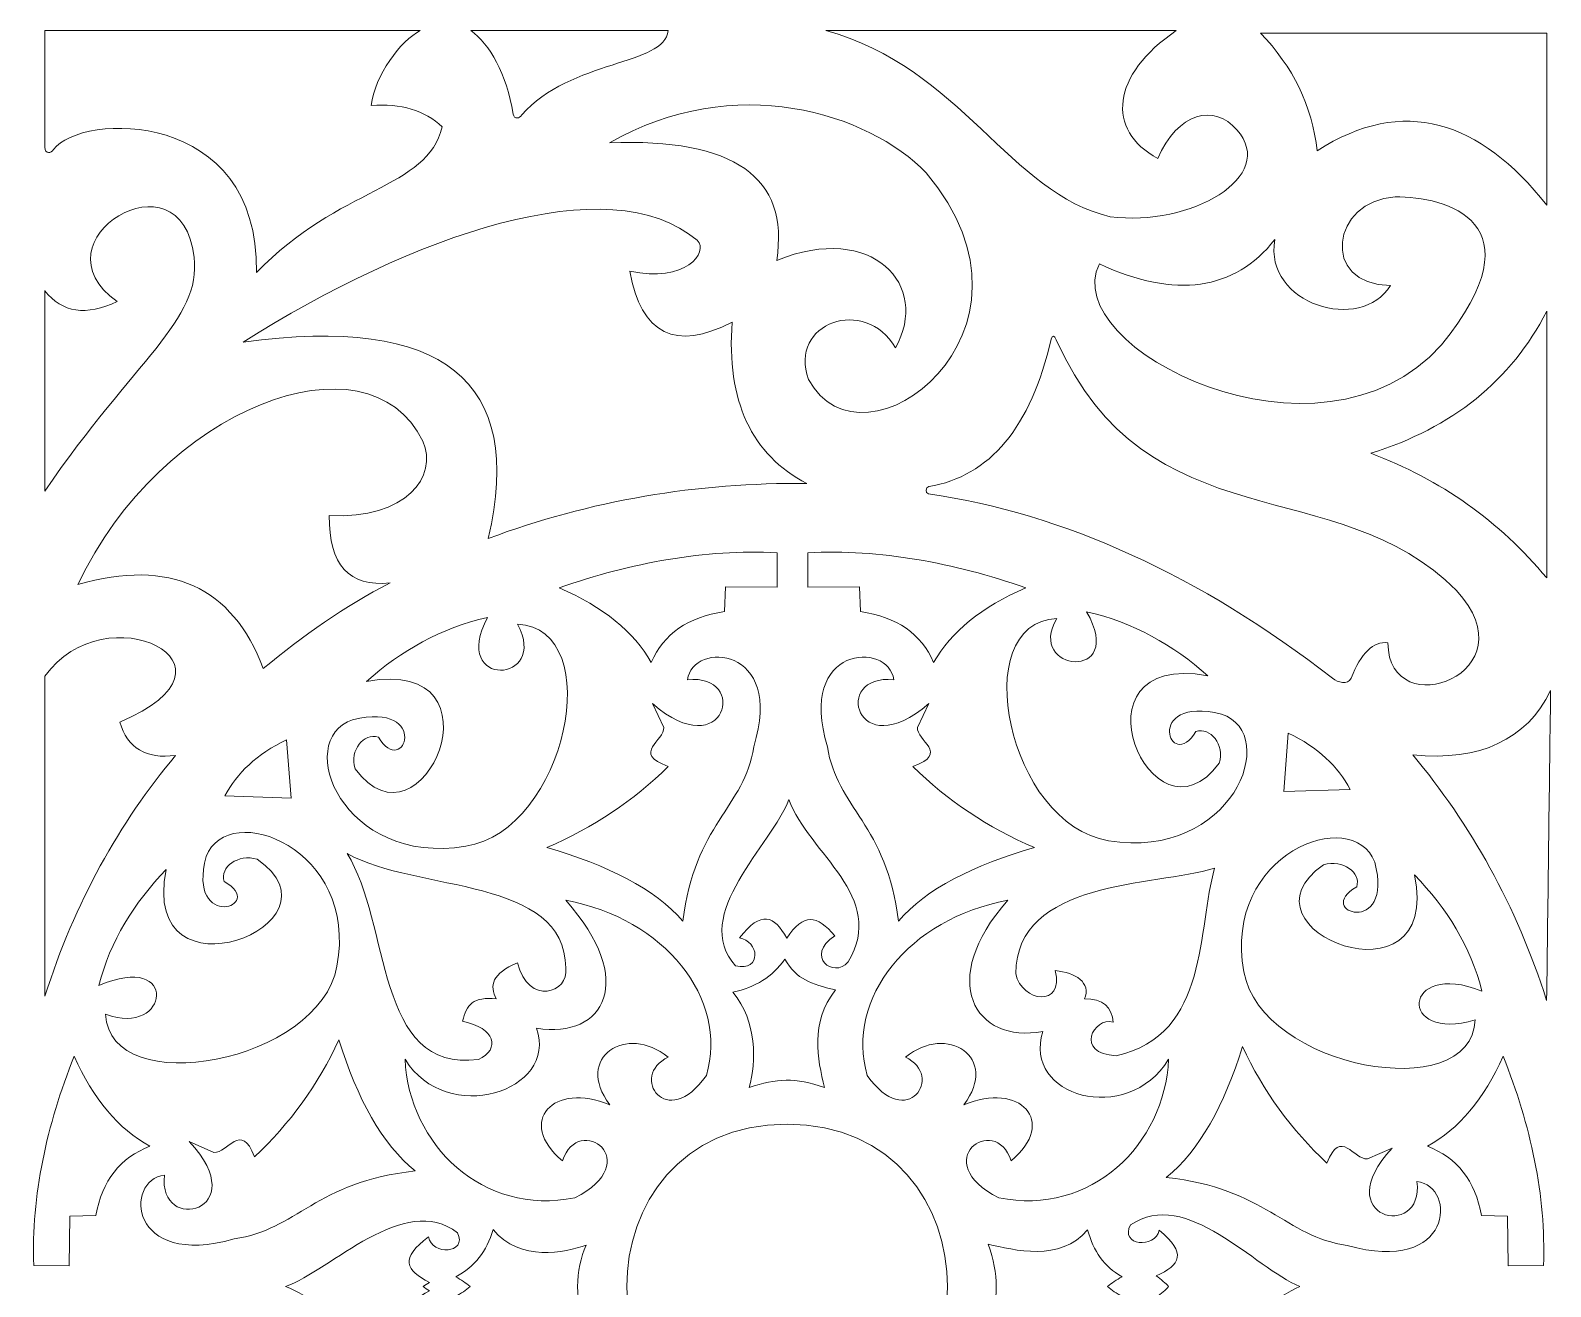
# Model space of a CAD drawing. Header units: centimetres. Extents: x -59 to 59, y -46 to 46.
# Drawn here: x -59.1 to -3.7, y 0 to 45.7 of the extents above; entities that cross this region are included whole.
import ezdxf

# ---------------------------------------------------------------- set-up
doc = ezdxf.new("R2010")
doc.units = ezdxf.units.CM
doc.header["$MEASUREMENT"] = 0
doc.layers.add('layer 1', color=7, linetype='Continuous')

msp = doc.modelspace()

# ---------------------------------------------------------------- linework, layer by layer
at = {"layer": 'layer 1', "color": 114, "lineweight": 9}
for points, knots in [([(-50.82344, 36.86019), (-47.79483, 40.00056), (-44.60955, 39.89085), (-44.0591, 42.16133), (-44.0591, 42.16133), (-44.70429, 42.76846), (-45.56621, 43.02881), (-46.64488, 42.94241), (-46.64488, 42.94241), (-46.52181, 44.03553), (-45.56842, 45.31587), (-44.85961, 45.66954), (-44.85961, 45.66954), (-49.41063, 45.66954), (-53.97104, 45.66954), (-58.52206, 45.66954), (-58.52206, 45.66954), (-58.52206, 44.29102), (-58.52323, 42.80479), (-58.52323, 41.42627), (-58.52323, 41.42627), (-58.52185, 41.14403), (-58.29207, 41.21284), (-58.20595, 41.34016), (-58.20595, 41.34016), (-57.22115, 42.68741), (-50.7226, 42.86394), (-50.82344, 36.86019)], [0, 0, 0, 0, 0.125, 0.125, 0.125, 0.125, 0.25, 0.25, 0.25, 0.25, 0.375, 0.375, 0.375, 0.375, 0.5, 0.5, 0.5, 0.5, 0.625, 0.625, 0.625, 0.625, 0.75, 0.75, 0.75, 0.75, 1, 1, 1, 1]), ([(-35.83699, 45.66913), (-35.97222, 44.38272), (-39.37389, 44.63122), (-41.16861, 42.59802), (-41.16861, 42.59802), (-41.24553, 42.44928), (-41.43986, 42.44243), (-41.48039, 42.62651), (-41.48039, 42.62651), (-41.72452, 44.11374), (-42.32351, 45.16812), (-43.02461, 45.67256), (-43.02461, 45.67256), (-40.62874, 45.67573), (-38.23287, 45.66593), (-35.83699, 45.66913)], [0, 0, 0, 0, 0.2, 0.2, 0.2, 0.2, 0.4, 0.4, 0.4, 0.4, 0.6, 0.6, 0.6, 0.6, 1, 1, 1, 1]), ([(-19.74253, 38.89536), (-16.82084, 38.50469), (-13.63038, 40.3667), (-15.13021, 42.05413), (-15.13021, 42.05413), (-15.94277, 43.01998), (-17.29861, 42.69117), (-18.01477, 41.0088), (-18.01477, 41.0088), (-19.89903, 42.05249), (-19.72062, 44.05579), (-17.33869, 45.66914), (-17.33869, 45.66914), (-21.59314, 45.66593), (-25.84642, 45.67337), (-30.10086, 45.67016), (-30.10086, 45.67016), (-25.19302, 44.33949), (-23.37959, 39.71292), (-19.74253, 38.89536)], [0, 0, 0, 0, 0.16666667, 0.16666667, 0.16666667, 0.16666667, 0.33333333, 0.33333333, 0.33333333, 0.33333333, 0.5, 0.5, 0.5, 0.5, 0.66666667, 0.66666667, 0.66666667, 0.66666667, 1, 1, 1, 1]), ([(-3.85465, 39.31283), (-3.85465, 41.40017), (-3.85465, 43.48753), (-3.85465, 45.57488), (-3.85465, 45.57488), (-7.32896, 45.57488), (-10.80325, 45.57488), (-14.27755, 45.57488), (-14.27755, 45.57488), (-13.08816, 44.35726), (-12.39956, 42.93091), (-12.21175, 41.29582), (-12.21175, 41.29582), (-9.07041, 43.31588), (-6.2847, 42.3939), (-3.85465, 39.31283)], [0, 0, 0, 0, 0.2, 0.2, 0.2, 0.2, 0.4, 0.4, 0.4, 0.4, 0.6, 0.6, 0.6, 0.6, 1, 1, 1, 1]), ([(-37.97275, 41.58435), (-33.4359, 44.1916), (-28.53955, 42.67817), (-26.43876, 40.4882), (-26.43876, 40.4882), (-21.53221, 34.66424), (-28.79315, 29.30051), (-30.72174, 32.97174), (-30.72174, 32.97174), (-31.49819, 35.02483), (-28.64287, 36.03402), (-27.56586, 34.12009), (-27.56586, 34.12009), (-26.27595, 36.38198), (-28.39245, 38.72215), (-31.88642, 37.30414), (-31.88642, 37.30414), (-31.41052, 40.33161), (-33.4393, 41.75835), (-37.97275, 41.58435)], [0, 0, 0, 0, 0.16666667, 0.16666667, 0.16666667, 0.16666667, 0.33333333, 0.33333333, 0.33333333, 0.33333333, 0.5, 0.5, 0.5, 0.5, 0.66666667, 0.66666667, 0.66666667, 0.66666667, 1, 1, 1, 1]), ([(-58.53262, 28.90217), (-55.24925, 33.69873), (-52.81724, 35.12944), (-53.09581, 37.42117), (-53.09581, 37.42117), (-53.51836, 41.38277), (-59.05218, 38.02563), (-55.89404, 35.80347), (-55.89404, 35.80347), (-57.02419, 35.27145), (-57.90037, 35.40213), (-58.52264, 36.19525), (-58.52264, 36.19525), (-58.52596, 36.19948), (-58.52931, 36.20362), (-58.53262, 36.2079), (-58.53262, 36.2079), (-58.53262, 33.77265), (-58.53262, 31.33741), (-58.53262, 28.90217)], [0, 0, 0, 0, 0.16666667, 0.16666667, 0.16666667, 0.16666667, 0.33333333, 0.33333333, 0.33333333, 0.33333333, 0.5, 0.5, 0.5, 0.5, 0.66666667, 0.66666667, 0.66666667, 0.66666667, 1, 1, 1, 1]), ([(-30.78417, 29.18245), (-32.80578, 30.22414), (-33.71472, 32.18328), (-33.50828, 35.05985), (-33.50828, 35.05985), (-35.57094, 33.99011), (-36.81355, 34.60762), (-37.2361, 36.91238), (-37.2361, 36.91238), (-35.21612, 36.47297), (-34.33146, 37.60381), (-34.77931, 38.03491), (-34.77931, 38.03491), (-37.98528, 40.74919), (-45.14862, 38.20888), (-51.3101, 34.32888), (-51.3101, 34.32888), (-44.01555, 35.31948), (-41.04097, 32.93695), (-42.38638, 27.18123), (-42.38638, 27.18123), (-38.70703, 28.56224), (-34.74022, 29.23107), (-30.78417, 29.18245)], [0, 0, 0, 0, 0.14285714, 0.14285714, 0.14285714, 0.14285714, 0.28571429, 0.28571429, 0.28571429, 0.28571429, 0.42857143, 0.42857143, 0.42857143, 0.42857143, 0.57142857, 0.57142857, 0.57142857, 0.57142857, 0.71428571, 0.71428571, 0.71428571, 0.71428571, 1, 1, 1, 1]), ([(-7.68577, 34.22492), (-4.06122, 38.704), (-7.5262, 39.64852), (-9.37597, 39.61288), (-9.37597, 39.61288), (-11.67964, 39.49547), (-12.13036, 36.41663), (-9.54499, 36.39054), (-9.54499, 36.39054), (-10.59039, 34.64237), (-14.17112, 35.69475), (-13.75172, 38.06042), (-13.75172, 38.06042), (-15.22908, 36.19921), (-17.35747, 35.9035), (-20.13691, 37.17329), (-20.13691, 37.17329), (-21.70678, 34.15473), (-12.14632, 29.25711), (-7.68577, 34.22492)], [0, 0, 0, 0, 0.16666667, 0.16666667, 0.16666667, 0.16666667, 0.33333333, 0.33333333, 0.33333333, 0.33333333, 0.5, 0.5, 0.5, 0.5, 0.66666667, 0.66666667, 0.66666667, 0.66666667, 1, 1, 1, 1]), ([(-10.25863, 30.28504), (-7.28514, 31.20695), (-5.15047, 32.92901), (-3.85465, 35.45123), (-3.85465, 35.45123), (-3.85465, 32.21584), (-3.85465, 28.98045), (-3.85465, 25.74505), (-3.85465, 25.74505), (-5.57614, 27.81501), (-7.71081, 29.32834), (-10.25863, 30.28504)], [0, 0, 0, 0, 0.25, 0.25, 0.25, 0.25, 0.5, 0.5, 0.5, 0.5, 1, 1, 1, 1]), ([(-57.3213, 25.50747), (-54.32824, 31.89299), (-46.76413, 34.83347), (-44.77293, 30.72724), (-44.77293, 30.72724), (-44.1941, 29.4414), (-45.36554, 27.88521), (-48.17516, 28.01522), (-48.17516, 28.01522), (-48.18765, 26.2235), (-47.449, 25.40605), (-45.9592, 25.56286), (-45.9592, 25.56286), (-47.60146, 24.72567), (-49.13732, 23.63169), (-50.57577, 22.44934), (-50.57577, 22.44934), (-51.71235, 25.44157), (-53.96086, 26.46094), (-57.3213, 25.50747)], [0, 0, 0, 0, 0.16666667, 0.16666667, 0.16666667, 0.16666667, 0.33333333, 0.33333333, 0.33333333, 0.33333333, 0.5, 0.5, 0.5, 0.5, 0.66666667, 0.66666667, 0.66666667, 0.66666667, 1, 1, 1, 1]), ([(-7.14115, 25.28844), (-11.46238, 29.67252), (-18.38413, 26.94962), (-21.70898, 34.41864), (-21.70898, 34.41864), (-21.78199, 34.57216), (-21.85754, 34.58429), (-21.89284, 34.43365), (-21.89284, 34.43365), (-22.63464, 31.22869), (-24.1214, 29.44141), (-26.35309, 29.07176), (-26.35309, 29.07176), (-26.47164, 29.05763), (-26.48283, 28.82427), (-26.35855, 28.81055), (-26.35855, 28.81055), (-21.38891, 28.07592), (-16.48551, 25.83647), (-11.64836, 22.09218), (-11.64836, 22.09218), (-11.45744, 21.93819), (-11.10564, 21.84004), (-10.97477, 22.09379), (-10.97477, 22.09379), (-10.61545, 23.01843), (-10.17016, 23.44842), (-9.63888, 23.38373), (-9.63888, 23.38373), (-9.59194, 20.3223), (-4.35546, 22.30093), (-7.14115, 25.28844)], [0, 0, 0, 0, 0.11111111, 0.11111111, 0.11111111, 0.11111111, 0.22222222, 0.22222222, 0.22222222, 0.22222222, 0.33333333, 0.33333333, 0.33333333, 0.33333333, 0.44444444, 0.44444444, 0.44444444, 0.44444444, 0.55555556, 0.55555556, 0.55555556, 0.55555556, 0.66666667, 0.66666667, 0.66666667, 0.66666667, 0.77777778, 0.77777778, 0.77777778, 0.77777778, 1, 1, 1, 1]), ([(-31.86472, 26.66032), (-31.86472, 26.66032), (-31.87292, 25.41584), (-31.87292, 25.41584), (-31.87292, 25.41584), (-31.87292, 25.41584), (-33.74867, 25.42711), (-33.74867, 25.42711), (-33.74867, 25.42711), (-33.74867, 25.42711), (-33.78959, 24.52167), (-33.78959, 24.52167), (-33.78959, 24.52167), (-35.11291, 24.32488), (-35.9997, 23.70812), (-36.44996, 22.67141), (-36.44996, 22.67141), (-37.07754, 23.78686), (-38.19626, 24.6923), (-39.80612, 25.38775), (-39.80612, 25.38775), (-37.15896, 26.30409), (-34.5118, 26.79385), (-31.86472, 26.66032)], [0, 0, 0, 0, 0.14285714, 0.14285714, 0.14285714, 0.14285714, 0.28571429, 0.28571429, 0.28571429, 0.28571429, 0.42857143, 0.42857143, 0.42857143, 0.42857143, 0.57142857, 0.57142857, 0.57142857, 0.57142857, 0.71428571, 0.71428571, 0.71428571, 0.71428571, 1, 1, 1, 1]), ([(-30.7576, 26.66032), (-30.7576, 26.66032), (-30.7494, 25.41584), (-30.7494, 25.41584), (-30.7494, 25.41584), (-30.7494, 25.41584), (-28.87365, 25.42711), (-28.87365, 25.42711), (-28.87365, 25.42711), (-28.87365, 25.42711), (-28.83272, 24.52167), (-28.83272, 24.52167), (-28.83272, 24.52167), (-27.50941, 24.32488), (-26.62262, 23.70812), (-26.17236, 22.67141), (-26.17236, 22.67141), (-25.54478, 23.78686), (-24.42606, 24.6923), (-22.8162, 25.38775), (-22.8162, 25.38775), (-25.46336, 26.30409), (-28.11052, 26.79385), (-30.7576, 26.66032)], [0, 0, 0, 0, 0.14285714, 0.14285714, 0.14285714, 0.14285714, 0.28571429, 0.28571429, 0.28571429, 0.28571429, 0.42857143, 0.42857143, 0.42857143, 0.42857143, 0.57142857, 0.57142857, 0.57142857, 0.57142857, 0.71428571, 0.71428571, 0.71428571, 0.71428571, 1, 1, 1, 1]), ([(-53.76464, 19.28653), (-54.83609, 19.14384), (-55.51459, 19.54849), (-55.80013, 20.50058), (-55.80013, 20.50058), (-50.7795, 22.58915), (-56.3635, 25.25799), (-58.52354, 22.16682), (-58.52354, 22.16682), (-58.52286, 18.28667), (-58.52218, 14.40654), (-58.52151, 10.5264), (-58.52151, 10.5264), (-57.44329, 13.93131), (-55.81384, 16.84022), (-53.76464, 19.28653)], [0, 0, 0, 0, 0.2, 0.2, 0.2, 0.2, 0.4, 0.4, 0.4, 0.4, 0.6, 0.6, 0.6, 0.6, 1, 1, 1, 1]), ([(-16.6254, 20.15658), (-16.09171, 20.31439), (-15.56906, 19.68887), (-15.7785, 19.00238), (-15.7785, 19.00238), (-18.22279, 15.67031), (-21.38659, 23.13081), (-16.19098, 22.18492), (-16.19098, 22.18492), (-17.46005, 23.30665), (-18.90413, 24.1289), (-20.60386, 24.51363), (-20.60386, 24.51363), (-19.12062, 21.9356), (-22.84946, 22.32806), (-21.68551, 24.27011), (-21.68551, 24.27011), (-24.9901, 24.10914), (-23.46241, 16.75936), (-19.80492, 16.18205), (-19.80492, 16.18205), (-15.33373, 15.45233), (-13.50237, 20.0267), (-15.68982, 20.79235), (-15.68982, 20.79235), (-18.56444, 21.47676), (-17.56124, 18.59325), (-16.6254, 20.15658)], [0, 0, 0, 0, 0.125, 0.125, 0.125, 0.125, 0.25, 0.25, 0.25, 0.25, 0.375, 0.375, 0.375, 0.375, 0.5, 0.5, 0.5, 0.5, 0.625, 0.625, 0.625, 0.625, 0.75, 0.75, 0.75, 0.75, 1, 1, 1, 1]), ([(-46.38629, 19.95098), (-46.91998, 20.10879), (-47.44263, 19.48327), (-47.23319, 18.79678), (-47.23319, 18.79678), (-44.7889, 15.46471), (-41.6251, 22.92522), (-46.8207, 21.97932), (-46.8207, 21.97932), (-45.55164, 23.10106), (-44.10756, 23.92331), (-42.40783, 24.30803), (-42.40783, 24.30803), (-43.8092, 21.69061), (-40.12134, 21.88622), (-41.32618, 24.06451), (-41.32618, 24.06451), (-38.02158, 23.90354), (-39.54928, 16.55376), (-43.20677, 15.97645), (-43.20677, 15.97645), (-47.67796, 15.24674), (-49.50932, 19.8211), (-47.32187, 20.58675), (-47.32187, 20.58675), (-44.44725, 21.27116), (-45.45045, 18.38765), (-46.38629, 19.95098)], [0, 0, 0, 0, 0.125, 0.125, 0.125, 0.125, 0.25, 0.25, 0.25, 0.25, 0.375, 0.375, 0.375, 0.375, 0.5, 0.5, 0.5, 0.5, 0.625, 0.625, 0.625, 0.625, 0.75, 0.75, 0.75, 0.75, 1, 1, 1, 1]), ([(-40.25255, 15.93485), (-38.03895, 15.28863), (-36.31319, 14.42909), (-35.30017, 13.25789), (-35.30017, 13.25789), (-34.89088, 16.74844), (-33.04908, 17.40456), (-32.72165, 19.596), (-32.72165, 19.596), (-31.57556, 23.29064), (-34.94541, 23.46106), (-35.13645, 22.03676), (-35.13645, 22.03676), (-32.86514, 22.28596), (-33.75856, 18.87427), (-36.40524, 21.17068), (-36.40524, 21.17068), (-36.40524, 21.17068), (-35.99595, 20.30461), (-35.99595, 20.30461), (-35.99595, 20.30461), (-35.94138, 19.8322), (-37.19653, 19.35979), (-35.83224, 18.88739), (-35.83224, 18.88739), (-37.08739, 17.64072), (-38.56082, 16.65654), (-40.25255, 15.93485)], [0, 0, 0, 0, 0.125, 0.125, 0.125, 0.125, 0.25, 0.25, 0.25, 0.25, 0.375, 0.375, 0.375, 0.375, 0.5, 0.5, 0.5, 0.5, 0.625, 0.625, 0.625, 0.625, 0.75, 0.75, 0.75, 0.75, 1, 1, 1, 1]), ([(-22.50489, 15.93485), (-24.71849, 15.28863), (-26.44426, 14.42909), (-27.45727, 13.25789), (-27.45727, 13.25789), (-27.86656, 16.74844), (-29.70836, 17.40456), (-30.03579, 19.596), (-30.03579, 19.596), (-31.18188, 23.29064), (-27.81203, 23.46106), (-27.62099, 22.03676), (-27.62099, 22.03676), (-29.8923, 22.28596), (-28.99888, 18.87427), (-26.3522, 21.17068), (-26.3522, 21.17068), (-26.3522, 21.17068), (-26.76149, 20.30461), (-26.76149, 20.30461), (-26.76149, 20.30461), (-26.81606, 19.8322), (-25.56091, 19.35979), (-26.9252, 18.88739), (-26.9252, 18.88739), (-25.67005, 17.64072), (-24.19662, 16.65654), (-22.50489, 15.93485)], [0, 0, 0, 0, 0.125, 0.125, 0.125, 0.125, 0.25, 0.25, 0.25, 0.25, 0.375, 0.375, 0.375, 0.375, 0.5, 0.5, 0.5, 0.5, 0.625, 0.625, 0.625, 0.625, 0.75, 0.75, 0.75, 0.75, 1, 1, 1, 1]), ([(-3.85697, 10.36676), (-3.80924, 14.12611), (-3.76151, 17.88547), (-3.71379, 21.64483), (-3.71379, 21.64483), (-4.59674, 19.851), (-6.26854, 19.06975), (-8.72924, 19.30107), (-8.72924, 19.30107), (-6.63472, 16.80182), (-4.96024, 13.82126), (-3.85697, 10.36676)], [0, 0, 0, 0, 0.25, 0.25, 0.25, 0.25, 0.5, 0.5, 0.5, 0.5, 1, 1, 1, 1]), ([(-13.42625, 17.97188), (-13.42625, 17.97188), (-11.01403, 18.05053), (-11.01403, 18.05053), (-11.01403, 18.05053), (-11.45696, 18.87955), (-12.1657, 19.58086), (-13.26271, 20.09544), (-13.26271, 20.09544), (-13.26271, 20.09544), (-13.42625, 17.97188), (-13.42625, 17.97188)], [0, 0, 0, 0, 0.25, 0.25, 0.25, 0.25, 0.5, 0.5, 0.5, 0.5, 1, 1, 1, 1]), ([(-49.56103, 17.72973), (-49.56103, 17.72973), (-51.97325, 17.80838), (-51.97325, 17.80838), (-51.97325, 17.80838), (-51.53031, 18.63739), (-50.82158, 19.33871), (-49.72457, 19.85329), (-49.72457, 19.85329), (-49.72457, 19.85329), (-49.56103, 17.72973), (-49.56103, 17.72973)], [0, 0, 0, 0, 0.25, 0.25, 0.25, 0.25, 0.5, 0.5, 0.5, 0.5, 1, 1, 1, 1]), ([(-52.00071, 14.70127), (-52.1609, 15.21572), (-51.50678, 15.71387), (-50.7946, 15.50743), (-50.7946, 15.50743), (-47.34821, 13.13224), (-55.12747, 10.14348), (-54.1063, 15.13384), (-54.1063, 15.13384), (-55.28173, 13.92138), (-56.14707, 12.53842), (-56.55941, 10.90638), (-56.55941, 10.90638), (-53.62548, 12.19129), (-53.9734, 8.99907), (-56.3141, 9.86426), (-56.3141, 9.86426), (-56.17078, 6.68466), (-48.51854, 8.10058), (-47.89175, 11.61424), (-47.89175, 11.61424), (-47.10059, 15.9094), (-51.84297, 17.70411), (-52.65487, 15.60575), (-52.65487, 15.60575), (-53.38732, 12.84585), (-50.38222, 13.78978), (-52.00071, 14.70127)], [0, 0, 0, 0, 0.125, 0.125, 0.125, 0.125, 0.25, 0.25, 0.25, 0.25, 0.375, 0.375, 0.375, 0.375, 0.5, 0.5, 0.5, 0.5, 0.625, 0.625, 0.625, 0.625, 0.75, 0.75, 0.75, 0.75, 1, 1, 1, 1]), ([(-31.44143, 17.679), (-30.72351, 15.70889), (-27.84752, 14.14316), (-29.28769, 11.76869), (-29.28769, 11.76869), (-29.80638, 11.1391), (-30.88794, 11.98047), (-29.76976, 12.71957), (-29.76976, 12.71957), (-30.4128, 13.48986), (-30.91621, 13.54798), (-31.51816, 12.63355), (-31.51816, 12.63355), (-31.98343, 13.45892), (-32.43765, 13.66138), (-33.24531, 12.63979), (-33.24531, 12.63979), (-32.53112, 12.54226), (-32.40009, 11.41388), (-33.38097, 11.62114), (-33.38097, 11.62114), (-35.05408, 13.46565), (-32.04598, 16.05329), (-31.44143, 17.679)], [0, 0, 0, 0, 0.14285714, 0.14285714, 0.14285714, 0.14285714, 0.28571429, 0.28571429, 0.28571429, 0.28571429, 0.42857143, 0.42857143, 0.42857143, 0.42857143, 0.57142857, 0.57142857, 0.57142857, 0.57142857, 0.71428571, 0.71428571, 0.71428571, 0.71428571, 1, 1, 1, 1]), ([(-10.76994, 14.50061), (-10.60975, 15.01507), (-11.26387, 15.51322), (-11.97605, 15.30678), (-11.97605, 15.30678), (-15.42243, 12.93159), (-7.64318, 9.94283), (-8.66435, 14.93319), (-8.66435, 14.93319), (-7.48892, 13.72073), (-6.62358, 12.33777), (-6.21124, 10.70573), (-6.21124, 10.70573), (-9.14516, 11.87253), (-9.28839, 8.79842), (-6.45655, 9.66361), (-6.45655, 9.66361), (-6.59987, 6.48401), (-14.25211, 7.89993), (-14.8789, 11.41358), (-14.8789, 11.41358), (-15.67005, 15.70875), (-10.92768, 17.50346), (-10.11577, 15.40509), (-10.11577, 15.40509), (-9.38333, 12.6452), (-12.38843, 13.58913), (-10.76994, 14.50061)], [0, 0, 0, 0, 0.125, 0.125, 0.125, 0.125, 0.25, 0.25, 0.25, 0.25, 0.375, 0.375, 0.375, 0.375, 0.5, 0.5, 0.5, 0.5, 0.625, 0.625, 0.625, 0.625, 0.75, 0.75, 0.75, 0.75, 1, 1, 1, 1]), ([(-47.52351, 15.71), (-45.93072, 13.21227), (-46.5241, 7.71197), (-42.74515, 8.21681), (-42.74515, 8.21681), (-41.92512, 8.60354), (-42.1214, 9.36112), (-43.31872, 9.60725), (-43.31872, 9.60725), (-43.18488, 10.21271), (-42.92657, 10.51443), (-42.09224, 10.41935), (-42.09224, 10.41935), (-42.35444, 10.90063), (-42.24617, 11.3472), (-41.32423, 11.7405), (-41.32423, 11.7405), (-40.93198, 10.14487), (-39.42662, 10.64363), (-39.56215, 11.54813), (-39.56215, 11.54813), (-39.5904, 14.88142), (-44.96462, 14.30178), (-47.52351, 15.71)], [0, 0, 0, 0, 0.14285714, 0.14285714, 0.14285714, 0.14285714, 0.28571429, 0.28571429, 0.28571429, 0.28571429, 0.42857143, 0.42857143, 0.42857143, 0.42857143, 0.57142857, 0.57142857, 0.57142857, 0.57142857, 0.71428571, 0.71428571, 0.71428571, 0.71428571, 1, 1, 1, 1]), ([(-15.94373, 15.17667), (-18.17677, 14.51561), (-23.1638, 14.76459), (-23.18193, 11.33933), (-23.18193, 11.33933), (-22.97304, 10.28777), (-21.40244, 10.11179), (-21.74517, 11.45317), (-21.74517, 11.45317), (-21.00265, 11.38759), (-20.43028, 11.00873), (-20.68058, 10.42049), (-20.68058, 10.42049), (-20.00835, 10.46383), (-19.67683, 10.09288), (-19.63682, 9.57765), (-19.63682, 9.57765), (-20.3488, 9.77806), (-21.07036, 8.43048), (-19.52501, 8.35629), (-19.52501, 8.35629), (-16.11395, 9.09611), (-16.5788, 13.0591), (-15.94373, 15.17667)], [0, 0, 0, 0, 0.14285714, 0.14285714, 0.14285714, 0.14285714, 0.28571429, 0.28571429, 0.28571429, 0.28571429, 0.42857143, 0.42857143, 0.42857143, 0.42857143, 0.57142857, 0.57142857, 0.57142857, 0.57142857, 0.71428571, 0.71428571, 0.71428571, 0.71428571, 1, 1, 1, 1]), ([(-45.41336, 8.22367), (-45.27698, 5.12675), (-42.58936, 2.50231), (-39.23312, 3.18468), (-39.23312, 3.18468), (-36.61372, 4.49692), (-39.09673, 6.32093), (-39.68334, 4.52316), (-39.68334, 4.52316), (-41.39598, 5.96683), (-39.99089, 7.42354), (-37.96433, 6.57025), (-37.96433, 6.57025), (-39.2676, 8.3027), (-37.34412, 9.53633), (-35.83603, 8.30241), (-35.83603, 8.30241), (-37.26854, 7.63317), (-35.8971, 5.56532), (-34.44445, 7.63317), (-34.44445, 7.63317), (-33.63608, 10.44462), (-35.96226, 13.35121), (-39.56055, 14.01064), (-39.56055, 14.01064), (-36.97859, 11.10397), (-38.12168, 8.95815), (-40.62509, 9.35538), (-40.62509, 9.35538), (-39.83724, 7.04241), (-43.899, 5.76979), (-45.41336, 8.22367)], [0, 0, 0, 0, 0.11111111, 0.11111111, 0.11111111, 0.11111111, 0.22222222, 0.22222222, 0.22222222, 0.22222222, 0.33333333, 0.33333333, 0.33333333, 0.33333333, 0.44444444, 0.44444444, 0.44444444, 0.44444444, 0.55555556, 0.55555556, 0.55555556, 0.55555556, 0.66666667, 0.66666667, 0.66666667, 0.66666667, 0.77777778, 0.77777778, 0.77777778, 0.77777778, 1, 1, 1, 1]), ([(-17.62025, 8.22367), (-17.75664, 5.12675), (-20.44425, 2.50231), (-23.80049, 3.18468), (-23.80049, 3.18468), (-26.41989, 4.49692), (-23.93688, 6.32093), (-23.35028, 4.52316), (-23.35028, 4.52316), (-21.63763, 5.96683), (-23.04272, 7.42354), (-25.06928, 6.57025), (-25.06928, 6.57025), (-23.76602, 8.3027), (-25.68949, 9.53633), (-27.19758, 8.30241), (-27.19758, 8.30241), (-25.76507, 7.63317), (-27.13651, 5.56532), (-28.58916, 7.63317), (-28.58916, 7.63317), (-29.39753, 10.44462), (-27.07135, 13.35121), (-23.47306, 14.01064), (-23.47306, 14.01064), (-26.05502, 11.10397), (-24.68754, 8.77175), (-22.19433, 9.23766), (-22.19433, 9.23766), (-22.97198, 6.87563), (-19.13461, 5.76979), (-17.62025, 8.22367)], [0, 0, 0, 0, 0.11111111, 0.11111111, 0.11111111, 0.11111111, 0.22222222, 0.22222222, 0.22222222, 0.22222222, 0.33333333, 0.33333333, 0.33333333, 0.33333333, 0.44444444, 0.44444444, 0.44444444, 0.44444444, 0.55555556, 0.55555556, 0.55555556, 0.55555556, 0.66666667, 0.66666667, 0.66666667, 0.66666667, 0.77777778, 0.77777778, 0.77777778, 0.77777778, 1, 1, 1, 1]), ([(-31.58713, 11.8704), (-31.14404, 11.11487), (-30.66072, 10.97618), (-29.7423, 10.7489), (-29.7423, 10.7489), (-30.69061, 9.53772), (-30.39698, 8.24991), (-30.14687, 7.19778), (-30.14687, 7.19778), (-31.21942, 7.57998), (-31.88399, 7.51402), (-32.88638, 7.20356), (-32.88638, 7.20356), (-32.63647, 8.1371), (-32.58471, 9.59425), (-33.48251, 10.6635), (-33.48251, 10.6635), (-32.64929, 10.86636), (-32.0519, 11.20279), (-31.58713, 11.8704)], [0, 0, 0, 0, 0.16666667, 0.16666667, 0.16666667, 0.16666667, 0.33333333, 0.33333333, 0.33333333, 0.33333333, 0.5, 0.5, 0.5, 0.5, 0.66666667, 0.66666667, 0.66666667, 0.66666667, 1, 1, 1, 1]), ([(-47.82275, 8.92704), (-47.15284, 6.79733), (-46.26074, 5.13665), (-45.04397, 4.16125), (-45.04397, 4.16125), (-48.67335, 3.77066), (-49.35712, 1.99972), (-51.63578, 1.68672), (-51.63578, 1.68672), (-55.47799, 0.58762), (-55.65219, 3.82904), (-54.17122, 4.01154), (-54.17122, 4.01154), (-54.43232, 1.82711), (-50.8845, 2.68343), (-53.26967, 5.23115), (-53.26967, 5.23115), (-53.26967, 5.23115), (-52.3696, 4.83672), (-52.3696, 4.83672), (-52.3696, 4.83672), (-51.8785, 4.78381), (-51.38625, 5.99065), (-50.89631, 4.678), (-50.89631, 4.678), (-49.59908, 5.88415), (-48.57456, 7.3005), (-47.82275, 8.92704)], [0, 0, 0, 0, 0.125, 0.125, 0.125, 0.125, 0.25, 0.25, 0.25, 0.25, 0.375, 0.375, 0.375, 0.375, 0.5, 0.5, 0.5, 0.5, 0.625, 0.625, 0.625, 0.625, 0.75, 0.75, 0.75, 0.75, 1, 1, 1, 1]), ([(-58.93002, 0.7238), (-58.93002, 0.7238), (-57.63623, 0.70891), (-57.63623, 0.70891), (-57.63623, 0.70891), (-57.63623, 0.70891), (-57.61363, 2.51299), (-57.61363, 2.51299), (-57.61363, 2.51299), (-57.61363, 2.51299), (-56.67167, 2.53578), (-56.67167, 2.53578), (-56.67167, 2.53578), (-56.44289, 3.8048), (-55.78555, 4.64632), (-54.69966, 5.06036), (-54.69966, 5.06036), (-55.84767, 5.6843), (-56.7684, 6.77672), (-57.46185, 8.33763), (-57.46185, 8.33763), (-58.46283, 5.80867), (-59.02038, 3.2719), (-58.93002, 0.7238)], [0, 0, 0, 0, 0.14285714, 0.14285714, 0.14285714, 0.14285714, 0.28571429, 0.28571429, 0.28571429, 0.28571429, 0.42857143, 0.42857143, 0.42857143, 0.42857143, 0.57142857, 0.57142857, 0.57142857, 0.57142857, 0.71428571, 0.71428571, 0.71428571, 0.71428571, 1, 1, 1, 1]), ([(-14.92694, 8.69066), (-15.59684, 6.56096), (-16.48894, 4.90028), (-17.70571, 3.92488), (-17.70571, 3.92488), (-14.07634, 3.53429), (-13.39256, 1.76335), (-11.11391, 1.45035), (-11.11391, 1.45035), (-7.27169, 0.35125), (-7.09749, 3.59267), (-8.57846, 3.77517), (-8.57846, 3.77517), (-8.31737, 1.59074), (-11.86518, 2.44705), (-9.48001, 4.99478), (-9.48001, 4.99478), (-9.48001, 4.99478), (-10.38008, 4.60035), (-10.38008, 4.60035), (-10.38008, 4.60035), (-10.87118, 4.54744), (-11.36343, 5.75428), (-11.85337, 4.44163), (-11.85337, 4.44163), (-13.1506, 5.64778), (-14.17512, 7.06413), (-14.92694, 8.69066)], [0, 0, 0, 0, 0.125, 0.125, 0.125, 0.125, 0.25, 0.25, 0.25, 0.25, 0.375, 0.375, 0.375, 0.375, 0.5, 0.5, 0.5, 0.5, 0.625, 0.625, 0.625, 0.625, 0.75, 0.75, 0.75, 0.75, 1, 1, 1, 1]), ([(-3.97039, 0.7238), (-3.97039, 0.7238), (-5.26418, 0.70891), (-5.26418, 0.70891), (-5.26418, 0.70891), (-5.26418, 0.70891), (-5.28678, 2.51299), (-5.28678, 2.51299), (-5.28678, 2.51299), (-5.28678, 2.51299), (-6.22874, 2.53578), (-6.22874, 2.53578), (-6.22874, 2.53578), (-6.45752, 3.8048), (-7.11486, 4.64632), (-8.20075, 5.06036), (-8.20075, 5.06036), (-7.05274, 5.6843), (-6.13201, 6.77672), (-5.43856, 8.33763), (-5.43856, 8.33763), (-4.43758, 5.80867), (-3.88003, 3.2719), (-3.97039, 0.7238)], [0, 0, 0, 0, 0.14285714, 0.14285714, 0.14285714, 0.14285714, 0.28571429, 0.28571429, 0.28571429, 0.28571429, 0.42857143, 0.42857143, 0.42857143, 0.42857143, 0.57142857, 0.57142857, 0.57142857, 0.57142857, 0.71428571, 0.71428571, 0.71428571, 0.71428571, 1, 1, 1, 1]), ([(-31.50783, 5.86164), (-39.28952, 5.86164), (-39.28952, -5.95996), (-31.50783, -5.95996), (-31.50783, -5.95996), (-23.72608, -5.95996), (-23.72608, 5.86164), (-31.50783, 5.86164)], [0, 0, 0, 0, 0.33333333, 0.33333333, 0.33333333, 0.33333333, 1, 1, 1, 1]), ([(-44.75246, -0.04915), (-44.68489, 0.00156), (-44.60965, 0.05296), (-44.52656, 0.1052), (-44.52656, 0.1052), (-45.39137, 0.54066), (-45.60844, 0.97455), (-44.55819, 1.76617), (-44.55819, 1.76617), (-44.44642, 1.08074), (-43.13503, 1.13321), (-43.50123, 1.91147), (-43.50123, 1.91147), (-45.45957, 3.39491), (-48.08925, 0.55598), (-49.77048, -0.04912), (-49.77048, -0.04912), (-48.08925, -0.65422), (-45.45957, -3.49323), (-43.50123, -2.00979), (-43.50123, -2.00979), (-43.13503, -1.23153), (-44.44642, -1.17906), (-44.55819, -1.86449), (-44.55819, -1.86449), (-45.60844, -1.07287), (-45.39137, -0.63898), (-44.52656, -0.20352), (-44.52656, -0.20352), (-44.60965, -0.15128), (-44.68489, -0.09986), (-44.75246, -0.04915)], [0, 0, 0, 0, 0.11111111, 0.11111111, 0.11111111, 0.11111111, 0.22222222, 0.22222222, 0.22222222, 0.22222222, 0.33333333, 0.33333333, 0.33333333, 0.33333333, 0.44444444, 0.44444444, 0.44444444, 0.44444444, 0.55555556, 0.55555556, 0.55555556, 0.55555556, 0.66666667, 0.66666667, 0.66666667, 0.66666667, 0.77777778, 0.77777778, 0.77777778, 0.77777778, 1, 1, 1, 1]), ([(-12.84351, -0.0492), (-14.49231, -0.73183), (-16.9765, -3.68356), (-19.00715, -2.29297), (-19.00715, -2.29297), (-19.41205, -1.53267), (-18.10485, -1.41922), (-17.95872, -2.09865), (-17.95872, -2.09865), (-16.94952, -1.25908), (-17.18819, -0.83579), (-18.07387, -0.44109), (-18.07387, -0.44109), (-17.87734, -0.30402), (-17.72748, -0.17422), (-17.62175, -0.04917), (-17.62175, -0.04917), (-17.72748, 0.07587), (-17.87734, 0.2057), (-18.07387, 0.34277), (-18.07387, 0.34277), (-17.18819, 0.73747), (-16.94952, 1.16076), (-17.95872, 2.00033), (-17.95872, 2.00033), (-18.10485, 1.3209), (-19.41205, 1.43435), (-19.00715, 2.19464), (-19.00715, 2.19464), (-16.9765, 3.58524), (-14.49231, 0.63342), (-12.84351, -0.0492)], [0, 0, 0, 0, 0.11111111, 0.11111111, 0.11111111, 0.11111111, 0.22222222, 0.22222222, 0.22222222, 0.22222222, 0.33333333, 0.33333333, 0.33333333, 0.33333333, 0.44444444, 0.44444444, 0.44444444, 0.44444444, 0.55555556, 0.55555556, 0.55555556, 0.55555556, 0.66666667, 0.66666667, 0.66666667, 0.66666667, 0.77777778, 0.77777778, 0.77777778, 0.77777778, 1, 1, 1, 1]), ([(-38.81564, -1.56313), (-39.59629, -1.27808), (-41.22119, -0.93444), (-42.21256, -2.12667), (-42.21256, -2.12667), (-42.43567, -1.32832), (-42.87168, -0.76835), (-43.57158, -0.40918), (-43.57158, -0.40918), (-43.37194, -0.29713), (-43.195, -0.17726), (-43.04198, -0.04916), (-43.04198, -0.04916), (-43.195, 0.07894), (-43.37194, 0.19881), (-43.57158, 0.31086), (-43.57158, 0.31086), (-42.87168, 0.67003), (-42.43567, 1.23), (-42.21256, 2.02835), (-42.21256, 2.02835), (-41.22119, 0.83612), (-39.59629, 1.17976), (-38.81564, 1.46481), (-38.81564, 1.46481), (-39.23628, 0.56761), (-39.23628, -0.66593), (-38.81564, -1.56313)], [0, 0, 0, 0, 0.125, 0.125, 0.125, 0.125, 0.25, 0.25, 0.25, 0.25, 0.375, 0.375, 0.375, 0.375, 0.5, 0.5, 0.5, 0.5, 0.625, 0.625, 0.625, 0.625, 0.75, 0.75, 0.75, 0.75, 1, 1, 1, 1]), ([(-19.84517, -0.04916), (-19.69216, -0.17724), (-19.51522, -0.29713), (-19.31558, -0.40918), (-19.31558, -0.40918), (-19.97468, -0.788), (-20.34679, -1.31922), (-20.56991, -2.11757), (-20.56991, -2.11757), (-21.56126, -0.92534), (-23.24227, -1.38364), (-24.1861, -1.59021), (-24.1861, -1.59021), (-23.79595, -0.4808), (-23.79595, 0.38247), (-24.1861, 1.49189), (-24.1861, 1.49189), (-23.24227, 1.28532), (-21.56126, 0.82702), (-20.56991, 2.01925), (-20.56991, 2.01925), (-20.34679, 1.2209), (-19.97468, 0.68968), (-19.31558, 0.31086), (-19.31558, 0.31086), (-19.51522, 0.19881), (-19.69216, 0.07892), (-19.84517, -0.04916)], [0, 0, 0, 0, 0.125, 0.125, 0.125, 0.125, 0.25, 0.25, 0.25, 0.25, 0.375, 0.375, 0.375, 0.375, 0.5, 0.5, 0.5, 0.5, 0.625, 0.625, 0.625, 0.625, 0.75, 0.75, 0.75, 0.75, 1, 1, 1, 1])]:
    msp.add_open_spline(points, degree=3, knots=knots, dxfattribs=at)

doc.saveas('drawing.dxf')
